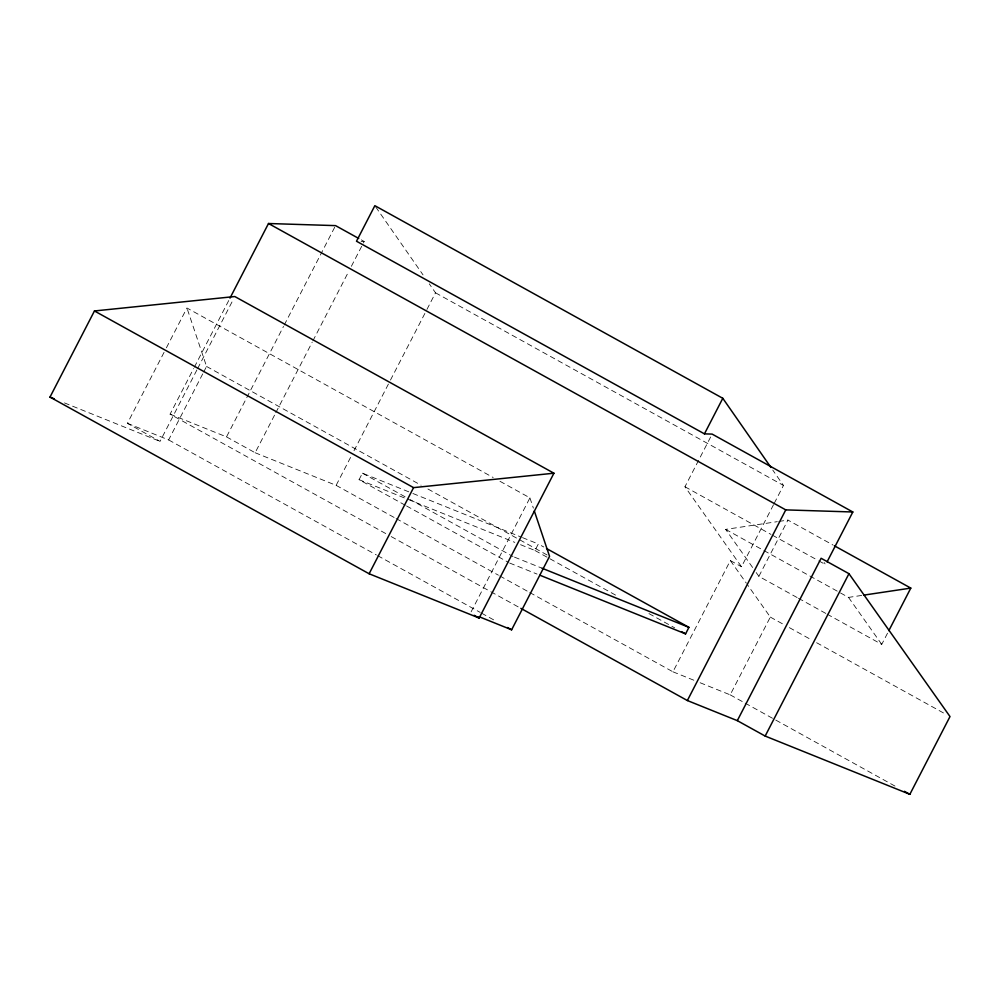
<?xml version="1.0" encoding="UTF-8"?>
<svg xmlns="http://www.w3.org/2000/svg" width="1000" height="1000" viewBox="0 0 1000 1000"><rect width="100%" height="100%" fill="white"/><g stroke="black" fill="none" stroke-linecap="round" stroke-linejoin="round"><path stroke-width="0.75" stroke-dasharray="5 3.75" d="M196.887 369.988L160.037 441.388L127.413 423.325L165.688 349.188M166.4 347.812L186.95 308L493.175 477.525M385.737 533.55L170.087 414.175L193.625 368.575M194.338 367.2L229.988 298.125M197.6 368.625L233.412 299.225M127.413 423.325L168.637 439.925L202.975 373.387M203.7 372L206.562 366.45L186.95 308M170.087 414.175L226.513 436.887L283.525 326.425M284.237 325.037L334.837 227M226.513 436.887L255.138 452.738L275.1 414.075M275.812 412.688L312.162 342.275M312.875 340.887L348.5 271.85M351.362 266.325L364.188 241.475L360.1 239.2M255.138 452.738L336.138 485.35L351.15 456.262M354.012 450.725L389.762 381.463M390.475 380.075L426.225 310.812M426.938 309.425L435.525 292.812L429.275 283.837M405.2 505.213L359.075 479.675L362.425 473.175L411.45 492.912M471.112 611.838L529.925 497.875L499.988 481.3M520.562 544.7L534.987 550.5L538.337 544L543.775 547M773.512 504.725L741.5 566.75L684.95 486.763L710.7 436.875M529.775 592.55L672.95 671.812L730.362 560.575L741.5 566.75M774.225 503.35L783.462 485.438L772.763 470.062M797.1 597.525L758.875 576.362L787.938 520.075L832.987 545.013M700.138 682.75L730.188 694.85L770.325 617.087L747.237 584.438M827.138 614.15L881.75 644.388L888.125 632.025M752.6 567.475L725.662 529.388L777.3 521.663M778.812 521.438L787.938 520.075M725.662 529.388L848.525 597.4L862.2 595.363M361.112 241.375L364.188 241.475M412.9 493.488L521.038 537.025M522.475 537.612L538.337 544M359.075 479.675L514.8 542.375M514.462 557.125L541.862 568.15M509.663 563.05L537.062 574.075M64.475 402.912L160.037 441.388M672.95 671.812L694.412 680.45M435.525 292.812L783.462 485.438M684.95 486.763L771 534.412M772.362 535.163L817.438 560.112M818.812 560.875L825.638 564.65L824.137 562.525M798.475 598.288L825.775 613.4M770.325 617.087L783.938 624.625M789.388 627.638L811.162 639.7M816.6 642.712L945.913 714.3M206.562 366.45L421.1 485.225M427.925 489L548.175 555.575M534.987 550.5L548.55 558.013M549.913 558.763L617.75 596.312M648.95 613.587L674.725 627.863M362.425 473.175L408.562 498.713M409.913 499.462L513.025 556.538M406.562 505.962L508.312 562.3M730.188 694.85L743.8 702.387M745.163 703.138L897.613 787.537M336.138 485.35L394.775 517.812M396.138 518.562L498.413 575.188M499.775 575.938L528.413 591.788M391.2 536.575L489.462 590.975M490.825 591.737L519.487 607.6M168.637 439.925L376.337 554.913M377.713 555.675L480.188 612.4M481.562 613.162L496.587 621.487M848.525 597.4L881.75 644.388M756.188 572.55L758.875 576.362M730.362 560.575L746.35 583.188M375.737 206.962L423.025 274.875M529.925 497.875L533.362 508.113"/><path stroke-width="1.5" d="M50 397.088L94.45 310.963L234.8 296.537L553.925 473.212L479.162 618.062L369.125 573.763L50 397.088L54.337 398.837M229.988 298.125L268.5 223.512L335.55 225.625L358.738 238.45M369.125 573.763L413.575 487.638L553.925 473.212M478.938 616.638L511.625 629.8L549.55 556.337L534.338 511.025M704.45 433.862L722.8 398.3L374.85 205.675L356.5 241.225L704.45 433.862L712.138 434.1L852.825 511.987L827.075 561.888M539.95 575.237L685.575 633.875L688.938 627.362L546.487 548.5M520.85 608.35L687.362 700.537L785.763 509.888L852.825 511.987M737.312 720.65L821.125 558.275L848.962 573.688L950 716.562L909.862 794.325L765.163 736.062L737.312 720.65L687.362 700.537M765.163 736.062L848.962 573.688M888.838 630.65L910.8 588.1L834.35 545.775M863.713 595.138L910.8 588.1M541.862 568.15L688.938 627.362M268.5 223.512L785.763 509.888M681.513 631.625L685.575 633.875M94.45 310.963L413.575 487.638M904.425 791.312L909.862 794.325M507.525 627.537L511.625 629.8M474.162 615.288L479.162 618.062M722.8 398.3L770.975 467.5"/></g></svg>
